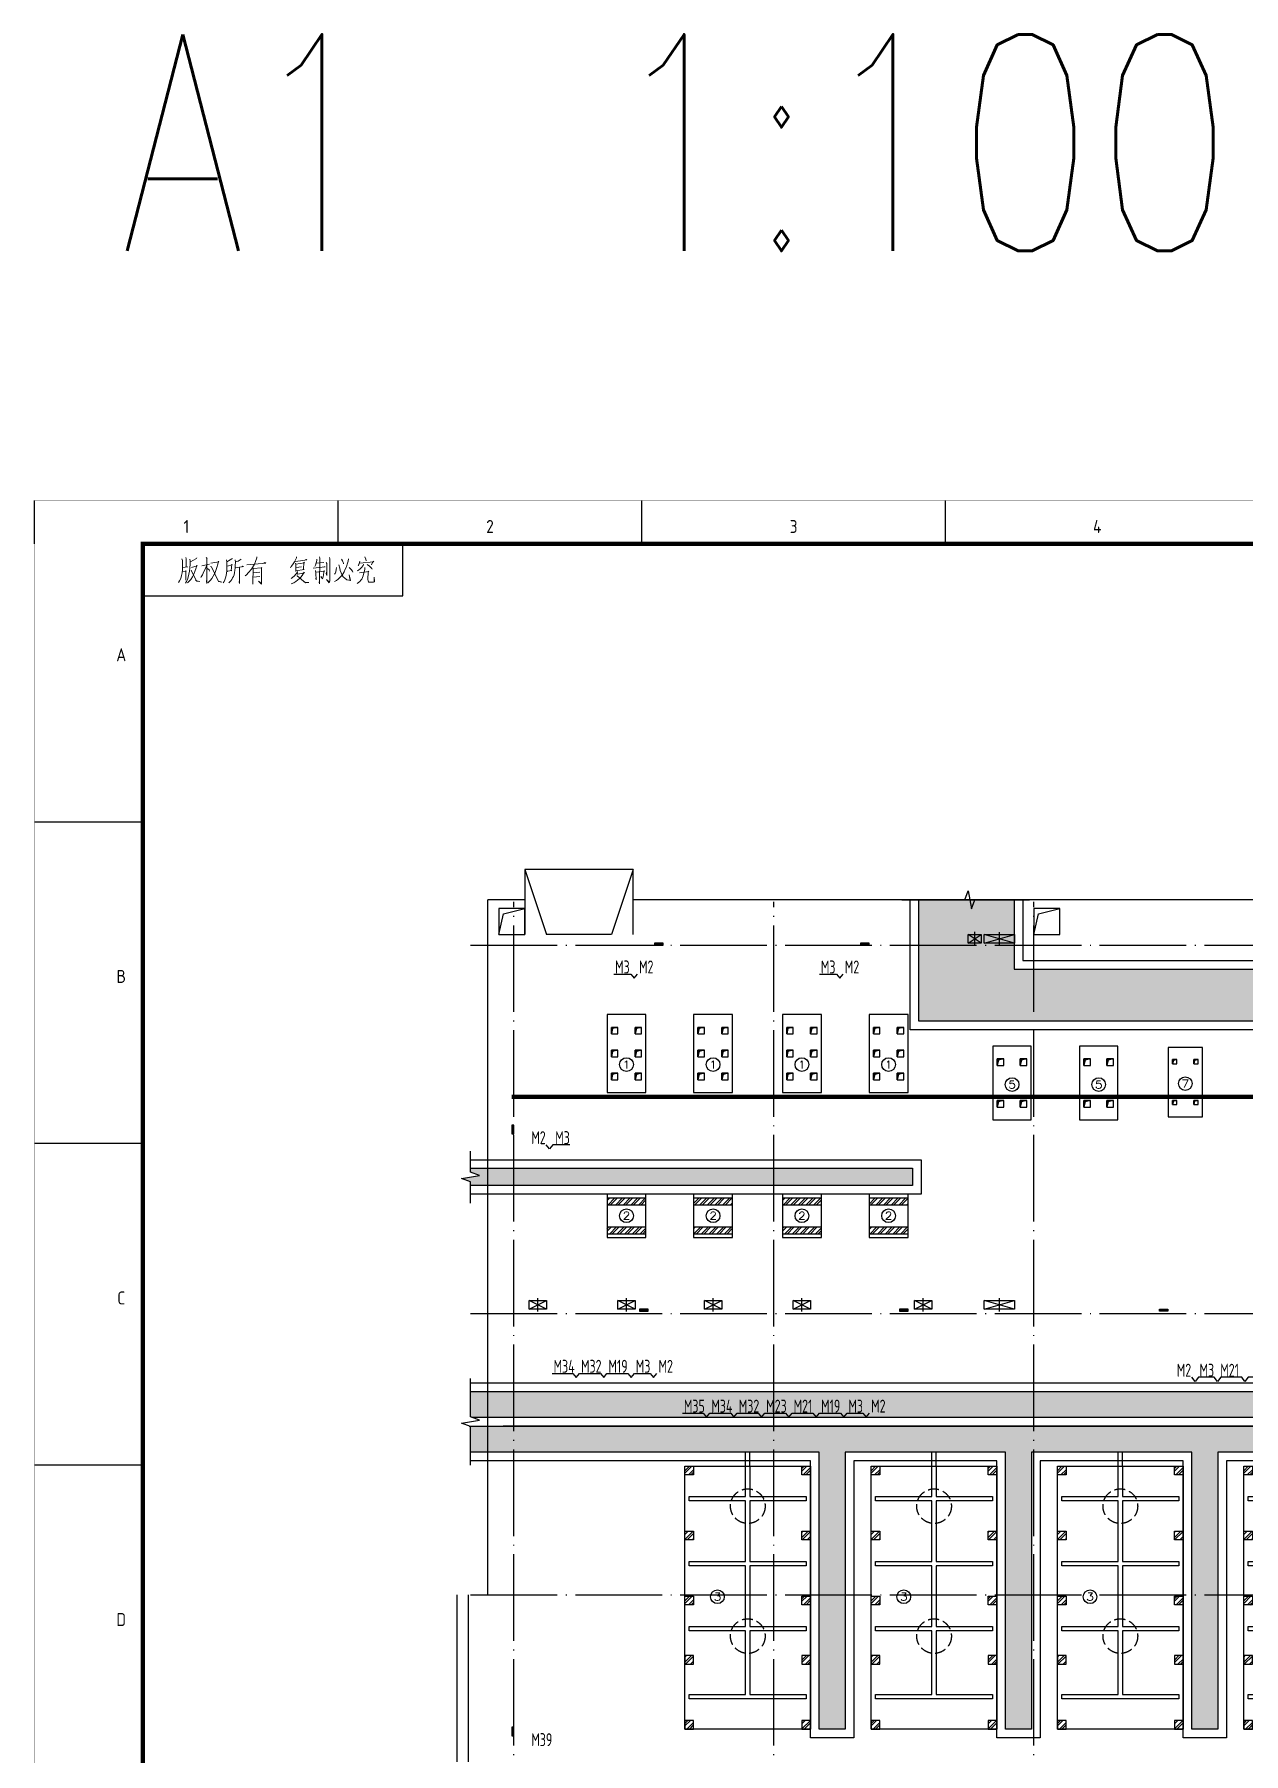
# Model space of a CAD drawing. Extents: x 93518 to 937116, y -359949 to 58022.
# Drawn here: x 684786 to 712700, y -92108 to -52413 of the extents above; entities that cross this region are included whole.
import ezdxf
from ezdxf.enums import TextEntityAlignment as Align

# ---------------------------------------------------------------- set-up
doc = ezdxf.new("R2010")
doc.units = 0
doc.header["$LTSCALE"] = 1000
doc.header["$MEASUREMENT"] = 0
for name, pattern in [('DASH', [0.35, 0.25, -0.1]), ('DIVIDE', [1.25, 0.5, -0.25, 0, -0.25, 0, -0.25]), ('DOTE', [2.42, 2, -0.2, 0.02, -0.2])]:
    doc.linetypes.add(name, pattern=pattern)
doc.layers.get('0').update_dxf_attribs({"linetype": 'CONTINUOUS'})
for name, color, linetype in [('B', 7, 'CONTINUOUS'), ('C承台', 30, 'CONTINUOUS'), ('DIM_LEAD', 3, 'CONTINUOUS'), ('DIM_SYMB', 3, 'CONTINUOUS'), ('DOTE', 8, 'DOTE'), ('D洞口', 2, 'CONTINUOUS'), ('G沟道', 4, 'CONTINUOUS'), ('PUB_TEXT', 7, 'CONTINUOUS'), ('STAIR', 2, 'CONTINUOUS'), ('WINDOW', 4, 'CONTINUOUS'), ('排水', 25, 'CONTINUOUS'), ('设备', 7, 'CONTINUOUS'), ('设备层', 8, 'CONTINUOUS')]:
    doc.layers.add(name, color=color, linetype=linetype)
doc.styles.add('_TCH_AXIS', font='complex.shx', dxfattribs={"bigfont": 'GBCBIG.shx'})
doc.styles.add('HZ', font='geditxt.shx', dxfattribs={"width": 0.8, "bigfont": 'dxt.shx'})
doc.styles.get("Standard").update_dxf_attribs({"font": 'GBENOR', "bigfont": 'GBCBIG'})
doc.styles.add('TSSD_Rein', font='Tssdeng.shx', dxfattribs={"width": 0.7, "bigfont": 'tssdchn.shx'})
pattern_1 = [(0, (-247127.87, -30582.82), (39.6875, 79.375), [0, -79.375])]
pattern_2 = [(45, (0, 0), (-88.3883, 88.3883), []), (45, (58.93, 0), (-88.3883, 88.3883), [])]

# ---------------------------------------------------------------- blocks, each defined once
blk = doc.blocks.new('GEDI_WK_A1')
at = {"color": 3}
for p, q in [((0, 584), (0, 594)), ((70.08, 584), (70.08, 594)), ((140.17, 584), (140.17, 594)), ((210.25, 584), (210.25, 594)), ((85, 572), (85, 584)), ((25, 572), (85, 572)), ((25, 519.75), (0, 519.75)), ((25, 445.5), (0, 445.5)), ((25, 371.25), (0, 371.25))]:
    blk.add_line(p, q, dxfattribs=at)
for points, const_width in [([(0, 0), (841, 0), (841, 594), (0, 594)], 0.1), ([(25, 10), (831, 10), (831, 584), (25, 584)], 1)]:
    blk.add_lwpolyline(points, close=True, dxfattribs=dict(at, const_width=const_width))
for s, p in [('1', (35.04, 588)), ('2', (105.12, 588)), ('3', (175.21, 588)), ('4', (245.29, 588))]:
    blk.add_text(s, height=3, dxfattribs=at).set_placement(p, align=Align.MIDDLE)
for s, p in [('A', (20, 556.88)), ('B', (20, 482.62)), ('C', (20, 408.38)), ('D', (20, 334.12))]:
    blk.add_text(s, height=3, dxfattribs=at).set_placement(p, align=Align.CENTER)
blk = doc.blocks.new('GEDI_Copyright_2012')
at = {"color": 7, "lineweight": 0}
for points in [[(8.99, -3.43), (9.11, -3.83), (9.11, -5.03), (9.11, -5.93), (9.03, -6.73), (8.9, -7.33), (8.73, -8.03), (8.48, -8.53), (8.22, -8.93)], [(10.81, -3.53), (10.9, -4.03), (10.9, -4.68), (10.81, -5.53), (10.73, -6.33), (10.6, -7.03), (10.47, -7.68), (10.3, -8.23), (10.09, -8.72), (9.84, -9.08)], [(9.88, -3.13), (9.96, -3.43), (9.96, -5.33)], [(12.43, -3.23), (12.34, -3.38), (11.53, -3.88), (10.98, -4.13)], [(14.64, -3.13), (14.81, -3.38), (14.76, -3.33), (14.72, -9.13), (14.68, -8.72), (14.72, -8.13)], [(20.67, -3.38), (20.5, -3.48), (19.35, -4.13), (19.27, -3.73), (19.4, -4.13), (19.4, -5.43), (19.35, -6.23), (19.31, -6.78), (19.22, -7.33), (19.1, -7.83), (18.93, -8.33), (18.72, -8.68), (18.54, -8.98)], [(22.67, -3.58), (21.99, -3.98), (21.35, -4.13), (21.26, -3.73), (21.35, -4.33), (21.31, -4.93), (21.26, -5.58), (21.22, -6.13), (21.13, -6.63), (21.05, -7.18), (20.92, -7.58), (20.71, -7.88), (20.5, -8.23), (20.28, -8.53), (20.07, -8.78), (19.86, -8.98)], [(26.28, -2.98), (26.28, -3.23), (26.02, -4.08), (25.76, -4.68), (25.51, -5.08), (25.04, -5.83), (24.36, -6.63), (23.9, -7.13), (23.6, -7.38)], [(35.45, -3.03), (35.49, -3.23), (34.98, -4.18), (34.52, -4.83), (34.26, -5.23), (34.05, -5.53)], [(35.11, -4.08), (36.34, -3.93), (37.87, -3.68), (37.75, -3.63), (37.49, -3.73)], [(40.12, -3.58), (40.16, -3.88), (39.83, -4.93), (39.66, -5.23)], [(40.8, -3.03), (40.84, -3.28), (40.8, -9.23), (40.72, -8.88), (40.8, -8.53)], [(43.1, -3.13), (43.18, -3.43), (43.14, -8.23), (43.14, -8.53), (43.1, -8.78), (43.05, -8.88), (42.97, -8.98), (42.37, -8.23), (43.05, -8.88)], [(47.43, -3.48), (47.39, -4.03), (47.17, -4.73), (47, -5.28), (46.71, -5.88), (46.45, -6.48), (46.2, -6.88), (45.86, -7.38), (45.47, -7.78), (45.09, -8.13), (44.67, -8.48), (44.24, -8.72)], [(45.82, -3.53), (46.07, -3.93), (46.24, -4.28), (46.32, -4.48), (46.32, -4.63)], [(51.21, -3.03), (51.47, -3.58), (51.55, -3.93)], [(9.11, -6.38), (10.01, -6.28), (9.92, -6.13), (9.92, -8.38), (9.88, -8.08), (9.88, -7.68)], [(9.16, -5.48), (10.39, -5.28)], [(11.2, -5.43), (12.56, -5.08), (12.47, -4.93), (12.26, -5.58), (12, -6.38), (11.75, -6.98), (11.45, -7.63), (11.03, -8.23), (10.6, -8.68), (10.26, -9.03)], [(11.15, -6.08), (12.34, -8.63), (13.15, -8.68), (12.38, -8.58), (12.17, -8.28)], [(14.72, -4.88), (14.42, -5.73), (14.08, -6.43), (13.74, -7.13), (13.45, -7.63), (13.36, -7.78)], [(13.62, -5.08), (15.4, -4.68)], [(14.72, -5.63), (15.27, -6.03), (15.4, -6.33)], [(15.7, -4.48), (17.52, -4.18), (17.44, -4.03), (17.27, -4.68), (17.1, -5.43), (16.93, -5.93), (16.76, -6.43), (16.55, -6.93), (16.21, -7.48), (15.91, -7.98), (15.61, -8.43), (15.32, -8.72), (15.02, -8.98)], [(15.61, -5.23), (15.87, -5.28), (17.44, -8.72), (18.2, -8.83), (17.44, -8.63), (17.14, -8.08)], [(19.48, -6.38), (19.56, -6.33), (20.54, -6.18), (20.41, -6.23), (20.54, -4.68), (20.63, -4.88), (19.44, -5.13)], [(21.31, -5.53), (23.22, -5.23), (23.09, -5.18), (22.88, -5.28)], [(22.28, -5.43), (22.28, -9.13), (22.24, -8.88), (22.28, -8.48)], [(23.98, -4.83), (28.4, -4.43), (28.14, -4.33)], [(25.34, -5.53), (25.43, -5.73), (25.38, -9.03), (25.38, -9.33), (25.34, -9.03), (25.38, -8.68)], [(25.43, -5.73), (27.38, -5.53), (27.38, -5.43), (27.47, -5.53), (27.38, -5.58), (27.38, -9.08), (27.34, -9.28), (26.66, -8.63), (27.34, -9.18)], [(26.96, -6.58), (25.47, -6.73)], [(25.47, -7.68), (26.96, -7.53)], [(28.14, -4.33), (27.8, -4.48)], [(35.71, -6.38), (35.71, -6.53), (34.98, -7.43), (34.56, -7.78), (34.26, -8.03)], [(35.62, -6.88), (35.75, -6.98), (37.28, -6.68), (37.23, -6.53), (36.77, -7.33), (36.47, -7.68), (36.17, -7.98), (35.71, -8.38), (35.28, -8.72), (34.81, -8.98), (34.26, -9.23)], [(35.24, -4.43), (35.28, -4.73), (35.32, -5.58), (35.32, -6.38), (35.28, -6.23), (37.19, -5.93), (37.07, -5.93), (37.15, -4.23), (37.28, -4.38), (35.28, -4.68)], [(36.64, -5.28), (35.36, -5.48)], [(35.54, -7.38), (35.62, -7.43), (37.57, -8.98), (38.3, -8.93), (37.57, -8.93), (37.32, -8.78)], [(39.27, -5.63), (42.08, -5.33), (42.03, -5.33), (41.87, -5.28), (41.65, -5.38)], [(39.87, -6.13), (39.95, -6.68), (39.95, -6.78), (40, -8.28), (39.95, -7.98), (40, -7.73)], [(40, -6.58), (41.95, -6.28), (41.82, -6.13), (41.74, -6.53), (41.69, -7.18), (41.61, -7.63), (41.57, -7.93), (41.44, -8.08), (41.06, -7.58), (41.48, -8.03)], [(40.12, -4.48), (41.74, -4.33)], [(42.33, -4.33), (42.42, -4.58), (42.42, -7.33), (42.33, -6.83), (42.37, -6.53)], [(44.67, -5.43), (44.63, -5.93), (44.5, -6.48), (44.37, -6.83), (44.24, -7.03)], [(45.26, -4.88), (45.43, -5.63), (45.56, -6.18), (45.77, -6.68), (45.99, -7.23), (46.24, -7.63), (46.58, -7.93), (47.05, -8.28), (47.51, -8.43), (47.81, -8.48), (47.94, -8.48), (47.73, -7.78), (47.64, -7.13), (47.81, -8.48)], [(47.64, -5.43), (48.07, -5.93), (48.36, -6.28), (48.49, -6.58)], [(51.21, -5.48), (51.21, -5.83), (51.08, -6.58), (50.95, -7.03), (50.83, -7.43), (50.7, -7.78), (50.53, -8.13), (50.32, -8.43), (50.06, -8.68), (49.77, -8.93), (49.43, -9.18)], [(50.91, -4.68), (50.83, -4.98), (50.44, -5.43), (50.06, -5.83), (49.81, -6.03), (49.55, -6.23)], [(50.06, -3.98), (50.02, -4.33), (49.94, -4.58), (49.85, -4.83), (49.77, -4.98), (49.68, -5.03), (50.02, -4.43), (53.29, -4.13), (53.16, -4.03), (52.78, -4.83)], [(49.98, -6.68), (52.19, -6.43), (52.06, -6.28), (52.02, -6.58), (51.93, -8.18), (51.97, -8.63), (52.06, -8.78), (52.19, -8.88), (52.4, -8.88), (52.61, -8.88), (53.21, -8.88), (53.42, -8.78), (53.46, -8.72), (53.42, -7.68), (53.42, -8.78)], [(51.76, -4.78), (52.27, -5.13), (52.65, -5.43), (52.83, -5.68), (52.91, -5.88)]]:
    blk.add_lwpolyline(points, dxfattribs=at)
blk = doc.blocks.new('A$C04BF5457')
h = blk.add_hatch()
h.set_pattern_fill('DOTS', color=8, scale=50, style=0)
h.set_pattern_definition(pattern_1)
h.paths.add_polyline_path([(-28350, 34050), (-28350, 32450), (-17400, 32450), (-17400, 31250), (-30550, 31250), (-30550, 34050)])
h.paths.add_polyline_path([(12900, 34050), (12900, 32450), (5900, 32450), (5900, 34050), (4900, 34050), (4900, 32450), (-8450, 32450), (-8450, 34050), (-9450, 34050), (-9450, 31450), (19200, 31450), (19200, 32450), (13900, 32450), (13900, 34050)])
h = blk.add_hatch()
h.set_pattern_fill('DOTS', color=8, scale=50, style=0)
h.set_pattern_definition(pattern_1)
h.paths.add_polyline_path([(-40900, 22113), (-40900, 22700), (-8950, 22700), (-8950, 30250), (-17000, 30250), (-17000, 30650), (-8550, 30650), (-8550, 25625), (10900, 25625), (10900, 25225), (-8550, 25225), (-8550, 22700), (19650, 22700), (19650, 14900), (19350, 14900), (19350, 22100), (16050, 22100), (16050, 14900), (15750, 14900), (15750, 22100), (12450, 22100), (12450, 14900), (12150, 14900), (12150, 22100), (8850, 22100), (8850, 14900), (8550, 14900), (8550, 22100), (825, 22100), (825, 14900), (425, 14900), (425, 22100), (-4575, 22100), (-4575, 14900), (-4975, 14900), (-4975, 22100), (-12150, 22100), (-12150, 14900), (-12550, 14900), (-12550, 22100), (-18550, 22100), (-18550, 14900), (-18950, 14900), (-18950, 22100), (-40865, 22100)])
h.paths.add_polyline_path([(-40900, 21888), (-40934, 21900), (-19150, 21900), (-19150, 14900), (-19750, 14900), (-19750, 21300), (-23650, 21300), (-23650, 14900), (-24250, 14900), (-24250, 21300), (-27950, 21300), (-27950, 14900), (-28550, 14900), (-28550, 21300), (-32250, 21300), (-32250, 14900), (-32850, 14900), (-32850, 21300), (-40900, 21300)])
h = blk.add_hatch()
h.set_pattern_fill('DOTS', color=8, scale=50, style=0)
h.set_pattern_definition(pattern_1)
h.paths.add_polyline_path([(-40900, 27537), (-41110, 27613), (-40690, 27687), (-40900, 27762), (-40900, 27850), (-30700, 27850), (-30700, 27450), (-40900, 27450)])
at = {"layer": 'DIM_SYMB'}
for points in [[(-30946, 34050), (-29487, 34050), (-29410, 34260), (-29336, 33840), (-29262, 34050), (-27997, 34050)], [(-40900, 27049), (-40900, 27537), (-41110, 27613), (-40690, 27687), (-40900, 27762), (-40900, 28249)], [(-40900, 21000), (-40900, 21888), (-41110, 21964), (-40690, 22038), (-40900, 22113), (-40900, 23000)]]:
    blk.add_lwpolyline(points, dxfattribs=at)
at = {"layer": 'G沟道', "color": 8}
for points in [[(-28150, 34050), (-28150, 32650), (-17200, 32650), (-17200, 31050), (-30750, 31050), (-30750, 34050)], [(-40900, 22900), (-9150, 22900)], [(-19950, 21100), (-23450, 21100), (-23450, 14700), (-24450, 14700), (-24450, 21100), (-27750, 21100), (-27750, 14700), (-28750, 14700), (-28750, 21100), (-32050, 21100), (-32050, 14700), (-33050, 14700), (-33050, 21100), (-40900, 21100)], [(-40900, 28050), (-30500, 28050), (-30500, 27250), (-40900, 27250)], [(-19150, 21900), (-40150, 21900)]]:
    blk.add_lwpolyline(points, dxfattribs=at)
at = {"layer": 'G沟道'}
for points in [[(-28350, 34050), (-28350, 32450), (-17400, 32450), (-17400, 31250), (-30550, 31250), (-30550, 34050), (-28350, 34050)], [(-18950, 22100), (-40865, 22100), (-40900, 22113), (-40900, 22700), (-8950, 22700)]]:
    blk.add_lwpolyline(points, dxfattribs=at)
for points in [[(-40900, 27537), (-41110, 27613), (-40690, 27687), (-40900, 27762), (-40900, 27850), (-30700, 27850), (-30700, 27450), (-40900, 27450)], [(-40900, 21888), (-40934, 21900), (-19150, 21900), (-19150, 14900), (-19750, 14900), (-19750, 21300), (-23650, 21300), (-23650, 14900), (-24250, 14900), (-24250, 21300), (-27950, 21300), (-27950, 14900), (-28550, 14900), (-28550, 21300), (-32250, 21300), (-32250, 14900), (-32850, 14900), (-32850, 21300), (-40900, 21300)]]:
    blk.add_lwpolyline(points, close=True, dxfattribs=at)
blk = doc.blocks.new('A$C696B0889')
at = {"layer": 'C承台'}
for points in [[(100, 1505), (250, 1505), (128, 1477), (100, 1355)], [(650, 1505), (800, 1505), (678, 1477), (650, 1355)], [(2100, 1505), (2250, 1505), (2128, 1477), (2100, 1355)], [(2650, 1505), (2800, 1505), (2678, 1477), (2650, 1355)], [(4150, 1505), (4300, 1505), (4178, 1477), (4150, 1355)], [(4700, 1505), (4850, 1505), (4728, 1477), (4700, 1355)], [(6150, 1505), (6300, 1505), (6179, 1477), (6150, 1355)], [(6700, 1505), (6850, 1505), (6729, 1477), (6700, 1355)], [(100, 975), (250, 975), (128, 947), (100, 825)], [(650, 975), (800, 975), (678, 947), (650, 825)], [(2100, 975), (2250, 975), (2128, 947), (2100, 825)], [(2650, 975), (2800, 975), (2678, 947), (2650, 825)], [(4150, 975), (4300, 975), (4178, 947), (4150, 825)], [(4700, 975), (4850, 975), (4728, 947), (4700, 825)], [(6150, 975), (6300, 975), (6179, 947), (6150, 825)], [(6700, 975), (6850, 975), (6729, 947), (6700, 825)], [(100, 445), (250, 445), (128, 417), (100, 295)], [(650, 445), (800, 445), (678, 417), (650, 295)], [(2100, 445), (2250, 445), (2128, 417), (2100, 295)], [(2650, 445), (2800, 445), (2678, 417), (2650, 295)], [(4150, 445), (4300, 445), (4178, 417), (4150, 295)], [(4700, 445), (4850, 445), (4728, 417), (4700, 295)], [(6150, 445), (6300, 445), (6179, 417), (6150, 295)], [(6700, 445), (6850, 445), (6729, 417), (6700, 295)]]:
    blk.add_hatch(color=8, dxfattribs=at).paths.add_polyline_path(points)
at = {"layer": 'C承台', "color": 8}
for points in [[(0, 0), (900, 0), (900, 1800), (0, 1800)], [(2000, 0), (2900, 0), (2900, 1800), (2000, 1800)], [(4050, 0), (4950, 0), (4950, 1800), (4050, 1800)], [(6050, 0), (6950, 0), (6950, 1800), (6050, 1800)], [(100, 1355), (250, 1355), (250, 1505), (100, 1505)], [(100, 1505), (250, 1505), (128, 1477), (100, 1355)], [(650, 1355), (800, 1355), (800, 1505), (650, 1505)], [(650, 1505), (800, 1505), (678, 1477), (650, 1355)], [(2100, 1355), (2250, 1355), (2250, 1505), (2100, 1505)], [(2100, 1505), (2250, 1505), (2128, 1477), (2100, 1355)], [(2650, 1355), (2800, 1355), (2800, 1505), (2650, 1505)], [(2650, 1505), (2800, 1505), (2678, 1477), (2650, 1355)], [(4150, 1355), (4300, 1355), (4300, 1505), (4150, 1505)], [(4150, 1505), (4300, 1505), (4178, 1477), (4150, 1355)], [(4700, 1355), (4850, 1355), (4850, 1505), (4700, 1505)], [(4700, 1505), (4850, 1505), (4728, 1477), (4700, 1355)], [(6150, 1355), (6300, 1355), (6300, 1505), (6150, 1505)], [(6150, 1505), (6300, 1505), (6179, 1477), (6150, 1355)], [(6700, 1355), (6850, 1355), (6850, 1505), (6700, 1505)], [(6700, 1505), (6850, 1505), (6729, 1477), (6700, 1355)], [(100, 825), (250, 825), (250, 975), (100, 975)], [(100, 975), (250, 975), (128, 947), (100, 825)], [(650, 825), (800, 825), (800, 975), (650, 975)], [(650, 975), (800, 975), (678, 947), (650, 825)], [(2100, 825), (2250, 825), (2250, 975), (2100, 975)], [(2100, 975), (2250, 975), (2128, 947), (2100, 825)], [(2650, 825), (2800, 825), (2800, 975), (2650, 975)], [(2650, 975), (2800, 975), (2678, 947), (2650, 825)], [(4150, 825), (4300, 825), (4300, 975), (4150, 975)], [(4150, 975), (4300, 975), (4178, 947), (4150, 825)], [(4700, 825), (4850, 825), (4850, 975), (4700, 975)], [(4700, 975), (4850, 975), (4728, 947), (4700, 825)], [(6150, 825), (6300, 825), (6300, 975), (6150, 975)], [(6150, 975), (6300, 975), (6179, 947), (6150, 825)], [(6700, 825), (6850, 825), (6850, 975), (6700, 975)], [(6700, 975), (6850, 975), (6729, 947), (6700, 825)], [(100, 295), (250, 295), (250, 445), (100, 445)], [(100, 445), (250, 445), (128, 417), (100, 295)], [(650, 295), (800, 295), (800, 445), (650, 445)], [(650, 445), (800, 445), (678, 417), (650, 295)], [(2100, 295), (2250, 295), (2250, 445), (2100, 445)], [(2100, 445), (2250, 445), (2128, 417), (2100, 295)], [(2650, 295), (2800, 295), (2800, 445), (2650, 445)], [(2650, 445), (2800, 445), (2678, 417), (2650, 295)], [(4150, 295), (4300, 295), (4300, 445), (4150, 445)], [(4150, 445), (4300, 445), (4178, 417), (4150, 295)], [(4700, 295), (4850, 295), (4850, 445), (4700, 445)], [(4700, 445), (4850, 445), (4728, 417), (4700, 295)], [(6150, 295), (6300, 295), (6300, 445), (6150, 445)], [(6150, 445), (6300, 445), (6179, 417), (6150, 295)], [(6700, 295), (6850, 295), (6850, 445), (6700, 445)], [(6700, 445), (6850, 445), (6729, 417), (6700, 295)]]:
    blk.add_lwpolyline(points, close=True, dxfattribs=at)
for centre in [(450, 646), (2450, 646), (4500, 646), (6500, 646)]:
    blk.add_circle(centre, 158, dxfattribs=at)
at = {"layer": 'C承台', "color": 8, "style": '_TCH_AXIS', "width": 2.333333}
for p, p2 in [((361, 557), (539, 557)), ((2361, 557), (2539, 557)), ((4411, 557), (4589, 557)), ((6411, 557), (6590, 557))]:
    blk.add_text('1', height=178, dxfattribs=at).set_placement(p, p2, align=Align.FIT)
blk = doc.blocks.new('A$C1B003529')
at = {"layer": 'D洞口'}
for points in [[(100, 1405), (250, 1405), (128, 1377), (100, 1255)], [(630, 1405), (780, 1405), (658, 1377), (630, 1255)], [(2100, 1405), (2250, 1405), (2128, 1377), (2100, 1255)], [(2630, 1405), (2780, 1405), (2658, 1377), (2630, 1255)], [(100, 445), (250, 445), (128, 417), (100, 295)], [(630, 445), (780, 445), (658, 417), (630, 295)], [(2100, 445), (2250, 445), (2128, 417), (2100, 295)], [(2630, 445), (2780, 445), (2658, 417), (2630, 295)]]:
    blk.add_hatch(color=8, dxfattribs=at).paths.add_polyline_path(points)
at = {"layer": 'C承台', "color": 8}
for points in [[(0, 0), (880, 0), (880, 1700), (0, 1700)], [(2000, 0), (2880, 0), (2880, 1700), (2000, 1700)]]:
    blk.add_lwpolyline(points, close=True, dxfattribs=at)
at = {"layer": 'D洞口', "color": 8}
for points in [[(100, 1255), (250, 1255), (250, 1405), (100, 1405)], [(100, 1405), (250, 1405), (128, 1377), (100, 1255)], [(630, 1255), (780, 1255), (780, 1405), (630, 1405)], [(630, 1405), (780, 1405), (658, 1377), (630, 1255)], [(2100, 1255), (2250, 1255), (2250, 1405), (2100, 1405)], [(2100, 1405), (2250, 1405), (2128, 1377), (2100, 1255)], [(2630, 1255), (2780, 1255), (2780, 1405), (2630, 1405)], [(2630, 1405), (2780, 1405), (2658, 1377), (2630, 1255)], [(100, 295), (250, 295), (250, 445), (100, 445)], [(100, 445), (250, 445), (128, 417), (100, 295)], [(630, 295), (780, 295), (780, 445), (630, 445)], [(630, 445), (780, 445), (658, 417), (630, 295)], [(2100, 295), (2250, 295), (2250, 445), (2100, 445)], [(2100, 445), (2250, 445), (2128, 417), (2100, 295)], [(2630, 295), (2780, 295), (2780, 445), (2630, 445)], [(2630, 445), (2780, 445), (2658, 417), (2630, 295)]]:
    blk.add_lwpolyline(points, close=True, dxfattribs=at)
at = {"layer": 'PUB_TEXT', "color": 8}
for centre in [(440, 815), (2440, 815)]:
    blk.add_circle(centre, 158, dxfattribs=at)
at = {"layer": 'PUB_TEXT', "color": 8, "style": '_TCH_AXIS', "width": 1.5}
for p, p2 in [((351, 726), (529, 726)), ((2351, 726), (2529, 726))]:
    blk.add_text('5', height=178, dxfattribs=at).set_placement(p, p2, align=Align.FIT)
blk = doc.blocks.new('A$C341F47F2')
at = {"layer": 'D洞口'}
for points in [[(100, 1320), (200, 1320), (120, 1300), (100, 1220)], [(590, 1320), (690, 1320), (610, 1300), (590, 1220)], [(2100, 1320), (2200, 1320), (2120, 1300), (2100, 1220)], [(2590, 1320), (2690, 1320), (2610, 1300), (2590, 1220)], [(4100, 1320), (4200, 1320), (4120, 1300), (4100, 1220)], [(4590, 1320), (4690, 1320), (4610, 1300), (4590, 1220)], [(6100, 1320), (6200, 1320), (6120, 1300), (6100, 1220)], [(6590, 1320), (6690, 1320), (6610, 1300), (6590, 1220)], [(100, 380), (200, 380), (120, 360), (100, 280)], [(590, 380), (690, 380), (610, 360), (590, 280)], [(2100, 380), (2200, 380), (2120, 360), (2100, 280)], [(2590, 380), (2690, 380), (2610, 360), (2590, 280)], [(4100, 380), (4200, 380), (4120, 360), (4100, 280)], [(4590, 380), (4690, 380), (4610, 360), (4590, 280)], [(6100, 380), (6200, 380), (6120, 360), (6100, 280)], [(6590, 380), (6690, 380), (6610, 360), (6590, 280)]]:
    blk.add_hatch(color=8, dxfattribs=at).paths.add_polyline_path(points)
at = {"layer": 'C承台', "color": 8}
for points in [[(0, 0), (790, 0), (790, 1600), (0, 1600)], [(2000, 0), (2790, 0), (2790, 1600), (2000, 1600)], [(4000, 0), (4790, 0), (4790, 1600), (4000, 1600)], [(6000, 0), (6790, 0), (6790, 1600), (6000, 1600)]]:
    blk.add_lwpolyline(points, close=True, dxfattribs=at)
at = {"layer": 'D洞口', "color": 8}
for points in [[(100, 1220), (200, 1220), (200, 1320), (100, 1320)], [(100, 1320), (200, 1320), (120, 1300), (100, 1220)], [(590, 1220), (690, 1220), (690, 1320), (590, 1320)], [(590, 1320), (690, 1320), (610, 1300), (590, 1220)], [(2100, 1220), (2200, 1220), (2200, 1320), (2100, 1320)], [(2100, 1320), (2200, 1320), (2120, 1300), (2100, 1220)], [(2590, 1220), (2690, 1220), (2690, 1320), (2590, 1320)], [(2590, 1320), (2690, 1320), (2610, 1300), (2590, 1220)], [(4100, 1220), (4200, 1220), (4200, 1320), (4100, 1320)], [(4100, 1320), (4200, 1320), (4120, 1300), (4100, 1220)], [(4590, 1220), (4690, 1220), (4690, 1320), (4590, 1320)], [(4590, 1320), (4690, 1320), (4610, 1300), (4590, 1220)], [(6100, 1220), (6200, 1220), (6200, 1320), (6100, 1320)], [(6100, 1320), (6200, 1320), (6120, 1300), (6100, 1220)], [(6590, 1220), (6690, 1220), (6690, 1320), (6590, 1320)], [(6590, 1320), (6690, 1320), (6610, 1300), (6590, 1220)], [(100, 280), (200, 280), (200, 380), (100, 380)], [(100, 380), (200, 380), (120, 360), (100, 280)], [(590, 280), (690, 280), (690, 380), (590, 380)], [(590, 380), (690, 380), (610, 360), (590, 280)], [(2100, 280), (2200, 280), (2200, 380), (2100, 380)], [(2100, 380), (2200, 380), (2120, 360), (2100, 280)], [(2590, 280), (2690, 280), (2690, 380), (2590, 380)], [(2590, 380), (2690, 380), (2610, 360), (2590, 280)], [(4100, 280), (4200, 280), (4200, 380), (4100, 380)], [(4100, 380), (4200, 380), (4120, 360), (4100, 280)], [(4590, 280), (4690, 280), (4690, 380), (4590, 380)], [(4590, 380), (4690, 380), (4610, 360), (4590, 280)], [(6100, 280), (6200, 280), (6200, 380), (6100, 380)], [(6100, 380), (6200, 380), (6120, 360), (6100, 280)], [(6590, 280), (6690, 280), (6690, 380), (6590, 380)], [(6590, 380), (6690, 380), (6610, 360), (6590, 280)]]:
    blk.add_lwpolyline(points, close=True, dxfattribs=at)
at = {"layer": 'PUB_TEXT', "color": 8}
for centre in [(395, 765), (2395, 765), (4395, 765), (6395, 765)]:
    blk.add_circle(centre, 158, dxfattribs=at)
at = {"layer": 'PUB_TEXT', "color": 8, "style": '_TCH_AXIS', "width": 1.5}
for p, p2 in [((306, 676), (484, 676)), ((2306, 676), (2484, 676)), ((4306, 676), (4484, 676)), ((6306, 676), (6484, 676))]:
    blk.add_text('7', height=178, dxfattribs=at).set_placement(p, p2, align=Align.FIT)
blk = doc.blocks.new('A$C40185465')
at = {"layer": 'C承台'}
h = blk.add_hatch(dxfattribs=at)
h.set_pattern_fill('金属', color=8, scale=50, style=0)
h.set_pattern_definition(pattern_2)
h.paths.add_polyline_path([(0, 90), (900, 90), (900, 240), (0, 240)])
h.paths.add_polyline_path([(0, 760), (900, 760), (900, 910), (0, 910)])
h = blk.add_hatch(dxfattribs=at)
h.set_pattern_fill('金属', color=8, scale=50, style=0)
h.set_pattern_definition(pattern_2)
h.paths.add_polyline_path([(2000, 90), (2900, 90), (2900, 240), (2000, 240)])
h.paths.add_polyline_path([(2000, 760), (2900, 760), (2900, 910), (2000, 910)])
h = blk.add_hatch(dxfattribs=at)
h.set_pattern_fill('金属', color=8, scale=50, style=0)
h.set_pattern_definition([(45, (-119432.1, -56832.82), (-88.38835, 88.38835), []), (45, (-119373.17, -56832.82), (-88.38835, 88.38835), [])])
h.paths.add_polyline_path([(4050, 90), (4950, 90), (4950, 240), (4050, 240)])
h.paths.add_polyline_path([(4050, 760), (4950, 760), (4950, 910), (4050, 910)])
h = blk.add_hatch(dxfattribs=at)
h.set_pattern_fill('金属', color=8, scale=50, style=0)
h.set_pattern_definition(pattern_2)
h.paths.add_polyline_path([(6050, 90), (6950, 90), (6950, 240), (6050, 240)])
h.paths.add_polyline_path([(6050, 760), (6950, 760), (6950, 910), (6050, 910)])
at = {"layer": 'C承台', "color": 8}
for points in [[(0, 1000), (0, 0), (900, 0), (900, 1000), (0, 1000)], [(2000, 1000), (2000, 0), (2900, 0), (2900, 1000), (2000, 1000)], [(4050, 1000), (4050, 0), (4950, 0), (4950, 1000), (4050, 1000)], [(6050, 1000), (6050, 0), (6950, 0), (6950, 1000), (6050, 1000)]]:
    blk.add_lwpolyline(points, dxfattribs=at)
for points in [[(0, 760), (900, 760), (900, 910), (0, 910)], [(2000, 760), (2900, 760), (2900, 910), (2000, 910)], [(4050, 760), (4950, 760), (4950, 910), (4050, 910)], [(6050, 760), (6950, 760), (6950, 910), (6050, 910)], [(0, 90), (900, 90), (900, 240), (0, 240)], [(2000, 90), (2900, 90), (2900, 240), (2000, 240)], [(4050, 90), (4950, 90), (4950, 240), (4050, 240)], [(6050, 90), (6950, 90), (6950, 240), (6050, 240)]]:
    blk.add_lwpolyline(points, close=True, dxfattribs=at)
for centre in [(450, 504), (2450, 504), (4500, 504), (6500, 504)]:
    blk.add_circle(centre, 158, dxfattribs=at)
at = {"layer": 'C承台', "color": 8, "style": '_TCH_AXIS', "width": 1.5}
for p, p2 in [((361, 415), (539, 415)), ((2361, 415), (2539, 415)), ((4411, 415), (4589, 415)), ((6411, 415), (6589, 415))]:
    blk.add_text('2', height=178, dxfattribs=at).set_placement(p, p2, align=Align.FIT)
blk = doc.blocks.new('A$C427F1D00')
at = {"layer": 'G沟道', "ltscale": 2}
h = blk.add_hatch(dxfattribs=at)
h.set_pattern_fill('金属', color=8, scale=50, style=0)
h.set_pattern_definition([(45, (-222423.12, -73539.12), (-88.38835, 88.38835), []), (45, (-222364.19, -73539.12), (-88.38835, 88.38835), [])])
h.paths.add_polyline_path([(2700, 1700), (2700, 1500), (2900, 1500), (2900, 1700)])
h.paths.add_polyline_path([(0, 1700), (0, 1500), (200, 1500), (200, 1700)])
h.paths.add_polyline_path([(2700, 2870), (2700, 3070), (2900, 3070), (2900, 2870)])
h.paths.add_polyline_path([(0, 2870), (0, 3070), (200, 3070), (200, 2870)])
h.paths.add_polyline_path([(2700, 4370), (2700, 4570), (2900, 4570), (2900, 4370)])
h.paths.add_polyline_path([(0, 4370), (0, 4570), (200, 4570), (200, 4370)])
h.paths.add_polyline_path([(2700, 5870), (2700, 6070), (2900, 6070), (2900, 5870)])
h.paths.add_polyline_path([(0, 5870), (0, 6070), (200, 6070), (200, 5870)])
h.paths.add_polyline_path([(2700, 200), (2700, 0), (2900, 0), (2900, 200)])
h.paths.add_polyline_path([(0, 200), (0, 0), (200, 0), (200, 200)])
h = blk.add_hatch(dxfattribs=at)
h.set_pattern_fill('金属', color=8, scale=50, style=0)
h.set_pattern_definition([(45, (-218123.12, -73539.12), (-88.38835, 88.38835), []), (45, (-218064.19, -73539.12), (-88.38835, 88.38835), [])])
h.paths.add_polyline_path([(7000, 1700), (7000, 1500), (7200, 1500), (7200, 1700)])
h.paths.add_polyline_path([(4300, 1700), (4300, 1500), (4500, 1500), (4500, 1700)])
h.paths.add_polyline_path([(7000, 2870), (7000, 3070), (7200, 3070), (7200, 2870)])
h.paths.add_polyline_path([(4300, 2870), (4300, 3070), (4500, 3070), (4500, 2870)])
h.paths.add_polyline_path([(7000, 4370), (7000, 4570), (7200, 4570), (7200, 4370)])
h.paths.add_polyline_path([(4300, 4370), (4300, 4570), (4500, 4570), (4500, 4370)])
h.paths.add_polyline_path([(7000, 5870), (7000, 6070), (7200, 6070), (7200, 5870)])
h.paths.add_polyline_path([(4300, 5870), (4300, 6070), (4500, 6070), (4500, 5870)])
h.paths.add_polyline_path([(7000, 200), (7000, 0), (7200, 0), (7200, 200)])
h.paths.add_polyline_path([(4300, 200), (4300, 0), (4500, 0), (4500, 200)])
h = blk.add_hatch(dxfattribs=at)
h.set_pattern_fill('金属', color=8, scale=50, style=0)
h.set_pattern_definition([(45, (-213823.12, -73539.12), (-88.38835, 88.38835), []), (45, (-213764.19, -73539.12), (-88.38835, 88.38835), [])])
h.paths.add_polyline_path([(11300, 1700), (11300, 1500), (11500, 1500), (11500, 1700)])
h.paths.add_polyline_path([(8600, 1700), (8600, 1500), (8800, 1500), (8800, 1700)])
h.paths.add_polyline_path([(11300, 2870), (11300, 3070), (11500, 3070), (11500, 2870)])
h.paths.add_polyline_path([(8600, 2870), (8600, 3070), (8800, 3070), (8800, 2870)])
h.paths.add_polyline_path([(11300, 4370), (11300, 4570), (11500, 4570), (11500, 4370)])
h.paths.add_polyline_path([(8600, 4370), (8600, 4570), (8800, 4570), (8800, 4370)])
h.paths.add_polyline_path([(11300, 5870), (11300, 6070), (11500, 6070), (11500, 5870)])
h.paths.add_polyline_path([(8600, 5870), (8600, 6070), (8800, 6070), (8800, 5870)])
h.paths.add_polyline_path([(11300, 200), (11300, 0), (11500, 0), (11500, 200)])
h.paths.add_polyline_path([(8600, 200), (8600, 0), (8800, 0), (8800, 200)])
h = blk.add_hatch(dxfattribs=at)
h.set_pattern_fill('金属', color=8, scale=50, style=0)
h.set_pattern_definition([(45, (-209523.12, -73539.12), (-88.38835, 88.38835), []), (45, (-209464.19, -73539.12), (-88.38835, 88.38835), [])])
h.paths.add_polyline_path([(15600, 1700), (15600, 1500), (15800, 1500), (15800, 1700)])
h.paths.add_polyline_path([(12900, 1700), (12900, 1500), (13100, 1500), (13100, 1700)])
h.paths.add_polyline_path([(15600, 2870), (15600, 3070), (15800, 3070), (15800, 2870)])
h.paths.add_polyline_path([(12900, 2870), (12900, 3070), (13100, 3070), (13100, 2870)])
h.paths.add_polyline_path([(15600, 4370), (15600, 4570), (15800, 4570), (15800, 4370)])
h.paths.add_polyline_path([(12900, 4370), (12900, 4570), (13100, 4570), (13100, 4370)])
h.paths.add_polyline_path([(15600, 5870), (15600, 6070), (15800, 6070), (15800, 5870)])
h.paths.add_polyline_path([(12900, 5870), (12900, 6070), (13100, 6070), (13100, 5870)])
h.paths.add_polyline_path([(15600, 200), (15600, 0), (15800, 0), (15800, 200)])
h.paths.add_polyline_path([(12900, 200), (12900, 0), (13100, 0), (13100, 200)])
at = {"layer": 'G沟道', "color": 8, "ltscale": 2}
for p, q in [((1400, 6200), (1400, 6400)), ((1500, 6200), (1500, 6400)), ((5700, 6200), (5700, 6400)), ((5800, 6200), (5800, 6400)), ((10000, 6200), (10000, 6400)), ((10100, 6200), (10100, 6400)), ((14300, 6200), (14300, 6400)), ((14400, 6200), (14400, 6400)), ((1400, 6070), (1400, 6200)), ((1500, 6070), (1500, 6200)), ((5700, 6070), (5700, 6200)), ((5800, 6070), (5800, 6200)), ((10000, 6070), (10000, 6200)), ((10100, 6070), (10100, 6200)), ((14300, 6070), (14300, 6200)), ((14400, 6070), (14400, 6200))]:
    blk.add_line(p, q, dxfattribs=at)
for points in [[(0, 5870), (0, 6070), (200, 6070), (200, 5870)], [(2900, 0), (0, 0), (0, 6070), (2900, 6070)], [(2700, 5870), (2700, 6070), (2900, 6070), (2900, 5870)], [(4300, 5870), (4300, 6070), (4500, 6070), (4500, 5870)], [(7200, 0), (4300, 0), (4300, 6070), (7200, 6070)], [(7000, 5870), (7000, 6070), (7200, 6070), (7200, 5870)], [(8600, 5870), (8600, 6070), (8800, 6070), (8800, 5870)], [(11500, 0), (8600, 0), (8600, 6070), (11500, 6070)], [(11300, 5870), (11300, 6070), (11500, 6070), (11500, 5870)], [(12900, 5870), (12900, 6070), (13100, 6070), (13100, 5870)], [(15800, 0), (12900, 0), (12900, 6070), (15800, 6070)], [(15600, 5870), (15600, 6070), (15800, 6070), (15800, 5870)], [(0, 4370), (0, 4570), (200, 4570), (200, 4370)], [(2700, 4370), (2700, 4570), (2900, 4570), (2900, 4370)], [(4300, 4370), (4300, 4570), (4500, 4570), (4500, 4370)], [(7000, 4370), (7000, 4570), (7200, 4570), (7200, 4370)], [(8600, 4370), (8600, 4570), (8800, 4570), (8800, 4370)], [(11300, 4370), (11300, 4570), (11500, 4570), (11500, 4370)], [(12900, 4370), (12900, 4570), (13100, 4570), (13100, 4370)], [(15600, 4370), (15600, 4570), (15800, 4570), (15800, 4370)], [(0, 2870), (0, 3070), (200, 3070), (200, 2870)], [(2700, 2870), (2700, 3070), (2900, 3070), (2900, 2870)], [(4300, 2870), (4300, 3070), (4500, 3070), (4500, 2870)], [(7000, 2870), (7000, 3070), (7200, 3070), (7200, 2870)], [(8600, 2870), (8600, 3070), (8800, 3070), (8800, 2870)], [(11300, 2870), (11300, 3070), (11500, 3070), (11500, 2870)], [(12900, 2870), (12900, 3070), (13100, 3070), (13100, 2870)], [(15600, 2870), (15600, 3070), (15800, 3070), (15800, 2870)], [(0, 1700), (0, 1500), (200, 1500), (200, 1700)], [(2700, 1700), (2700, 1500), (2900, 1500), (2900, 1700)], [(4300, 1700), (4300, 1500), (4500, 1500), (4500, 1700)], [(7000, 1700), (7000, 1500), (7200, 1500), (7200, 1700)], [(8600, 1700), (8600, 1500), (8800, 1500), (8800, 1700)], [(11300, 1700), (11300, 1500), (11500, 1500), (11500, 1700)], [(12900, 1700), (12900, 1500), (13100, 1500), (13100, 1700)], [(15600, 1700), (15600, 1500), (15800, 1500), (15800, 1700)], [(0, 200), (0, 0), (200, 0), (200, 200)], [(2700, 200), (2700, 0), (2900, 0), (2900, 200)], [(4300, 200), (4300, 0), (4500, 0), (4500, 200)], [(7000, 200), (7000, 0), (7200, 0), (7200, 200)], [(8600, 200), (8600, 0), (8800, 0), (8800, 200)], [(11300, 200), (11300, 0), (11500, 0), (11500, 200)], [(12900, 200), (12900, 0), (13100, 0), (13100, 200)], [(15600, 200), (15600, 0), (15800, 0), (15800, 200)]]:
    blk.add_lwpolyline(points, close=True, dxfattribs=at)
for points in [[(1500, 6070), (1500, 5370), (2800, 5370), (2800, 5270), (1500, 5270), (1500, 3870), (2800, 3870), (2800, 3770), (1500, 3770), (1500, 2370), (2800, 2370), (2800, 2270), (1500, 2270), (1500, 800), (2800, 800), (2800, 700), (100, 700), (100, 800), (1400, 800), (1400, 2270), (100, 2270), (100, 2370), (1400, 2370), (1400, 3770), (100, 3770), (100, 3870), (1400, 3870), (1400, 5270), (100, 5270), (100, 5370), (1400, 5370), (1400, 6070)], [(5800, 6070), (5800, 5370), (7100, 5370), (7100, 5270), (5800, 5270), (5800, 3870), (7100, 3870), (7100, 3770), (5800, 3770), (5800, 2370), (7100, 2370), (7100, 2270), (5800, 2270), (5800, 800), (7100, 800), (7100, 700), (4400, 700), (4400, 800), (5700, 800), (5700, 2270), (4400, 2270), (4400, 2370), (5700, 2370), (5700, 3770), (4400, 3770), (4400, 3870), (5700, 3870), (5700, 5270), (4400, 5270), (4400, 5370), (5700, 5370), (5700, 6070)], [(10100, 6070), (10100, 5370), (11400, 5370), (11400, 5270), (10100, 5270), (10100, 3870), (11400, 3870), (11400, 3770), (10100, 3770), (10100, 2370), (11400, 2370), (11400, 2270), (10100, 2270), (10100, 800), (11400, 800), (11400, 700), (8700, 700), (8700, 800), (10000, 800), (10000, 2270), (8700, 2270), (8700, 2370), (10000, 2370), (10000, 3770), (8700, 3770), (8700, 3870), (10000, 3870), (10000, 5270), (8700, 5270), (8700, 5370), (10000, 5370), (10000, 6070)], [(14400, 6070), (14400, 5370), (15700, 5370), (15700, 5270), (14400, 5270), (14400, 3870), (15700, 3870), (15700, 3770), (14400, 3770), (14400, 2370), (15700, 2370), (15700, 2270), (14400, 2270), (14400, 800), (15700, 800), (15700, 700), (13000, 700), (13000, 800), (14300, 800), (14300, 2270), (13000, 2270), (13000, 2370), (14300, 2370), (14300, 3770), (13000, 3770), (13000, 3870), (14300, 3870), (14300, 5270), (13000, 5270), (13000, 5370), (14300, 5370), (14300, 6070)]]:
    blk.add_lwpolyline(points, dxfattribs=at)
for centre in [(750, 3059), (5050, 3059), (9350, 3059), (13650, 3059)]:
    blk.add_circle(centre, 158, dxfattribs=at)
at = {"layer": 'G沟道', "color": 8, "ltscale": 2, "style": '_TCH_AXIS', "width": 1.5}
for p, p2 in [((661, 2970), (839, 2970)), ((4961, 2970), (5139, 2970)), ((9261, 2970), (9439, 2970)), ((13561, 2970), (13739, 2970))]:
    blk.add_text('3', height=178, dxfattribs=at).set_placement(p, p2, align=Align.FIT)

msp = doc.modelspace()

# ---------------------------------------------------------------- hatches: boundary and pattern name
for points in [[(699304.6, -73444.5), (699304.6, -73394.5), (699104.6, -73394.5), (699104.6, -73444.5)], [(704055, -73444.5), (704055, -73394.5), (703855, -73394.5), (703855, -73444.5)], [(695854.6, -77594.5), (695804.6, -77594.5), (695804.6, -77794.5), (695854.6, -77794.5)], [(698954.6, -81894.5), (698954.6, -81844.5), (698754.6, -81844.5), (698754.6, -81894.5)], [(704954.6, -81894.5), (704954.6, -81844.5), (704754.6, -81844.5), (704754.6, -81894.5)], [(710954.6, -81894.5), (710954.6, -81844.5), (710754.6, -81844.5), (710754.6, -81894.5)], [(695854.6, -91494.5), (695804.6, -91494.5), (695804.6, -91694.5), (695854.6, -91694.5)]]:
    msp.add_hatch(color=6).paths.add_polyline_path(points)

# ---------------------------------------------------------------- linework, layer by layer
at = {"color": 6}
for p, q in [((706344.8, -73394.5), (706644.4, -73194.5)), ((706644.4, -73394.5), (706344.8, -73194.5)), ((706494.6, -73442), (706494.6, -73132.3)), ((706714.8, -73394.5), (707414.4, -73194.5)), ((707414.4, -73394.5), (706714.8, -73194.5)), ((707064.6, -73449.4), (707064.6, -73139.6)), ((696204.8, -81844.5), (696604.4, -81644.5)), ((696604.4, -81844.5), (696204.8, -81644.5)), ((696404.6, -81899.4), (696404.6, -81589.6)), ((698254.8, -81844.5), (698654.4, -81644.5)), ((698654.4, -81844.5), (698254.8, -81644.5)), ((698454.6, -81899.4), (698454.6, -81589.6)), ((700254.8, -81844.5), (700654.4, -81644.5)), ((700654.4, -81844.5), (700254.8, -81644.5)), ((700454.6, -81899.4), (700454.6, -81589.6)), ((702304.8, -81844.5), (702704.4, -81644.5)), ((702704.4, -81844.5), (702304.8, -81644.5)), ((702504.6, -81899.4), (702504.6, -81589.6)), ((705100.8, -81844.5), (705500.4, -81644.5)), ((705500.4, -81844.5), (705100.8, -81644.5)), ((705300.6, -81899.4), (705300.6, -81589.6)), ((706714.8, -81844.5), (707414.4, -81644.5)), ((707414.4, -81844.5), (706714.8, -81644.5)), ((707064.6, -81899.4), (707064.6, -81589.6))]:
    msp.add_line(p, q, dxfattribs=at)
for points in [[(699104.6, -73394.5), (699104.6, -73444.5), (699304.6, -73444.5), (699304.6, -73394.5), (699104.6, -73394.5)], [(703855, -73394.5), (703855, -73444.5), (704055, -73444.5), (704055, -73394.5), (703855, -73394.5)], [(706344.8, -73194.5), (706644.4, -73194.5), (706644.4, -73394.5), (706344.8, -73394.5), (706344.8, -73194.5)], [(706714.8, -73194.5), (707414.4, -73194.5), (707414.4, -73394.5), (706714.8, -73394.5), (706714.8, -73194.5)], [(695804.6, -77794.5), (695854.6, -77794.5), (695854.6, -77594.5), (695804.6, -77594.5), (695804.6, -77794.5)], [(696204.8, -81644.5), (696604.4, -81644.5), (696604.4, -81844.5), (696204.8, -81844.5), (696204.8, -81644.5)], [(698254.8, -81644.5), (698654.4, -81644.5), (698654.4, -81844.5), (698254.8, -81844.5), (698254.8, -81644.5)], [(700254.8, -81644.5), (700654.4, -81644.5), (700654.4, -81844.5), (700254.8, -81844.5), (700254.8, -81644.5)], [(702304.8, -81644.5), (702704.4, -81644.5), (702704.4, -81844.5), (702304.8, -81844.5), (702304.8, -81644.5)], [(705100.8, -81644.5), (705500.4, -81644.5), (705500.4, -81844.5), (705100.8, -81844.5), (705100.8, -81644.5)], [(706714.8, -81644.5), (707414.4, -81644.5), (707414.4, -81844.5), (706714.8, -81844.5), (706714.8, -81644.5)], [(698754.6, -81844.5), (698754.6, -81894.5), (698954.6, -81894.5), (698954.6, -81844.5), (698754.6, -81844.5)], [(704754.6, -81844.5), (704754.6, -81894.5), (704954.6, -81894.5), (704954.6, -81844.5), (704754.6, -81844.5)], [(710954.6, -81844.5), (710954.6, -81894.5), (710754.6, -81894.5), (710754.6, -81844.5), (710954.6, -81844.5)], [(695804.6, -91694.5), (695854.6, -91694.5), (695854.6, -91494.5), (695804.6, -91494.5), (695804.6, -91694.5)]]:
    msp.add_lwpolyline(points, dxfattribs=at)
at = {"layer": 'DIM_LEAD'}
for points in [[(698159.5, -74109.1), (698552.2, -74109.1), (698628.5, -74202.8), (698704.9, -74109.1)], [(702909.9, -74109.1), (703302.6, -74109.1), (703379, -74202.8), (703455.3, -74109.1)], [(697149.2, -78050.4), (696756.5, -78050.4), (696680.1, -78144.1), (696603.8, -78050.4)], [(696737.5, -83329), (697218.1, -83329), (697294.4, -83422.6), (697370.8, -83329)], [(697370.8, -83329), (697851.4, -83329), (697927.7, -83422.6), (698004, -83329)], [(698004, -83329), (698484.6, -83329), (698560.9, -83422.6), (698637.2, -83329)], [(698637.2, -83329), (699002.6, -83329), (699078.9, -83422.6), (699155.3, -83329)], [(712022, -83419.7), (711656.6, -83419.7), (711580.3, -83513.4), (711504, -83419.7)], [(712655.3, -83419.7), (712174.7, -83419.7), (712098.3, -83513.4), (712022, -83419.7)], [(713288.5, -83419.7), (712807.9, -83419.7), (712731.6, -83513.4), (712655.3, -83419.7)], [(699745.8, -84248.7), (700226.4, -84248.7), (700302.7, -84342.4), (700379.1, -84248.7)], [(700379.1, -84248.7), (700859.7, -84248.7), (700936, -84342.4), (701012.3, -84248.7)], [(701012.3, -84248.7), (701492.9, -84248.7), (701569.2, -84342.4), (701645.5, -84248.7)], [(701645.5, -84248.7), (702126.1, -84248.7), (702202.5, -84342.4), (702278.8, -84248.7)], [(702278.8, -84248.7), (702759.4, -84248.7), (702835.7, -84342.4), (702912, -84248.7)], [(702912, -84248.7), (703392.6, -84248.7), (703468.9, -84342.4), (703545.2, -84248.7)], [(703545.2, -84248.7), (703910.6, -84248.7), (703986.9, -84342.4), (704063.3, -84248.7)]]:
    msp.add_lwpolyline(points, dxfattribs=at)
at = {"layer": 'DOTE'}
for p, q in [((695854.6, -106444.5), (695854.6, -72444.5)), ((701854.6, -106444.5), (701854.6, -72444.5)), ((707854.6, -106444.5), (707854.6, -72444.5)), ((694854.6, -73444.5), (758854.6, -73444.5)), ((694854.6, -81944.5), (758854.6, -81944.5)), ((694854.6, -88444.5), (758854.6, -88444.5))]:
    msp.add_line(p, q, dxfattribs=at)
at = {"layer": 'STAIR', "color": 2}
for p, q in [((696105, -71694.5), (696605, -73194.5)), ((698605, -71694.5), (698105, -73194.5))]:
    msp.add_line(p, q, dxfattribs=at)
msp.add_lwpolyline([(698605, -73194.5), (698605, -71694.5), (696105, -71694.5), (696105, -73194.5)], dxfattribs=at)
at = {"layer": 'WINDOW'}
msp.add_line((698105, -73194.5), (696605, -73194.5), dxfattribs=at)
at = {"layer": '排水'}
for p, q in [((695619.1, -72716.6), (696105, -72594.5)), ((707968.8, -72716.6), (708454.6, -72594.5)), ((695505, -73194.5), (695619.1, -72716.6)), ((707854.6, -73194.5), (707968.8, -72716.6))]:
    msp.add_line(p, q, dxfattribs=at)
for points in [[(695254.6, -88444.5), (695254.6, -72394.5)], [(696105, -72394.5), (695254.6, -72394.5)], [(729104.6, -72394.5), (698605, -72394.5)], [(694544.6, -92294.5), (694544.6, -88444.5)], [(694804.6, -92294.5), (694804.6, -88444.5)]]:
    msp.add_lwpolyline(points, dxfattribs=at)
for points in [[(695505, -73194.5), (696105, -73194.5), (696105, -72594.5), (695505, -72594.5)], [(707854.6, -73194.5), (708454.6, -73194.5), (708454.6, -72594.5), (707854.6, -72594.5)]]:
    msp.add_lwpolyline(points, close=True, dxfattribs=at)
at = {"layer": '设备', "color": 6, "linetype": 'DIVIDE', "const_width": 100}
msp.add_lwpolyline([(695804.6, -76944.5), (720384.5, -76944.5)], dxfattribs=at)
at = {"layer": '设备层', "color": 8, "linetype": 'DASH'}
for centre in [(701254.6, -86394.5), (705554.6, -86394.5), (709854.6, -86394.5), (701254.6, -89394.5), (705554.6, -89394.5), (709854.6, -89394.5)]:
    msp.add_circle(centre, 400, dxfattribs=at)

# ---------------------------------------------------------------- block references
at = {"xscale": 100, "yscale": 100, "zscale": 100}
for name, p in [('GEDI_WK_A1', (684791.4, -122574.9)), ('GEDI_Copyright_2012', (687291.4, -64174.9))]:
    msp.add_blockref(name, p, dxfattribs=at)
at = {"layer": '设备层'}
for name, p in [('A$C04BF5457', (735754.6, -106444.5)), ('A$C696B0889', (698004.6, -76844.5)), ('A$C1B003529', (706914.6, -77474.6)), ('A$C341F47F2', (710959.6, -77404.5)), ('A$C40185465', (698004.6, -80194.5)), ('A$C427F1D00', (699804.6, -91544.5))]:
    msp.add_blockref(name, p, dxfattribs=at)

# ---------------------------------------------------------------- texts
at = {"layer": 'B', "color": 0, "lineweight": 0, "style": 'HZ', "width": 0.75}
msp.add_text('A1  1:100', height=5000, dxfattribs=at).set_placement((686764.7, -57412.5))
at = {"layer": 'PUB_TEXT', "color": 6, "style": 'TSSD_Rein', "width": 0.7}
for s, p in [('M3', (698191.6, -74095.7)), ('M2', (698744.3, -74095.7)), ('M3', (702942.1, -74095.7)), ('M2', (703494.7, -74095.7)), ('M2', (696257.5, -78036.9)), ('M3', (696810.1, -78036.9)), ('M34', (696771.6, -83315.5)), ('M32', (697404.8, -83315.5)), ('M19', (698038.1, -83315.5)), ('M3', (698669.4, -83315.5)), ('M2', (699194.7, -83315.5)), ('M2', (711157.7, -83406.2)), ('M3', (711683, -83406.2)), ('M21', (712160.8, -83406.2)), ('M35', (699779.9, -84235.2)), ('M34', (700413.1, -84235.2)), ('M32', (701046.4, -84235.2)), ('M23', (701679.6, -84235.2)), ('M21', (702312.8, -84235.2)), ('M19', (702946.1, -84235.2)), ('M3', (703577.4, -84235.2)), ('M2', (704102.7, -84235.2)), ('M39', (696257.5, -91936.9))]:
    msp.add_text(s, height=300, dxfattribs=at).set_placement(p)

doc.saveas('drawing.dxf')
